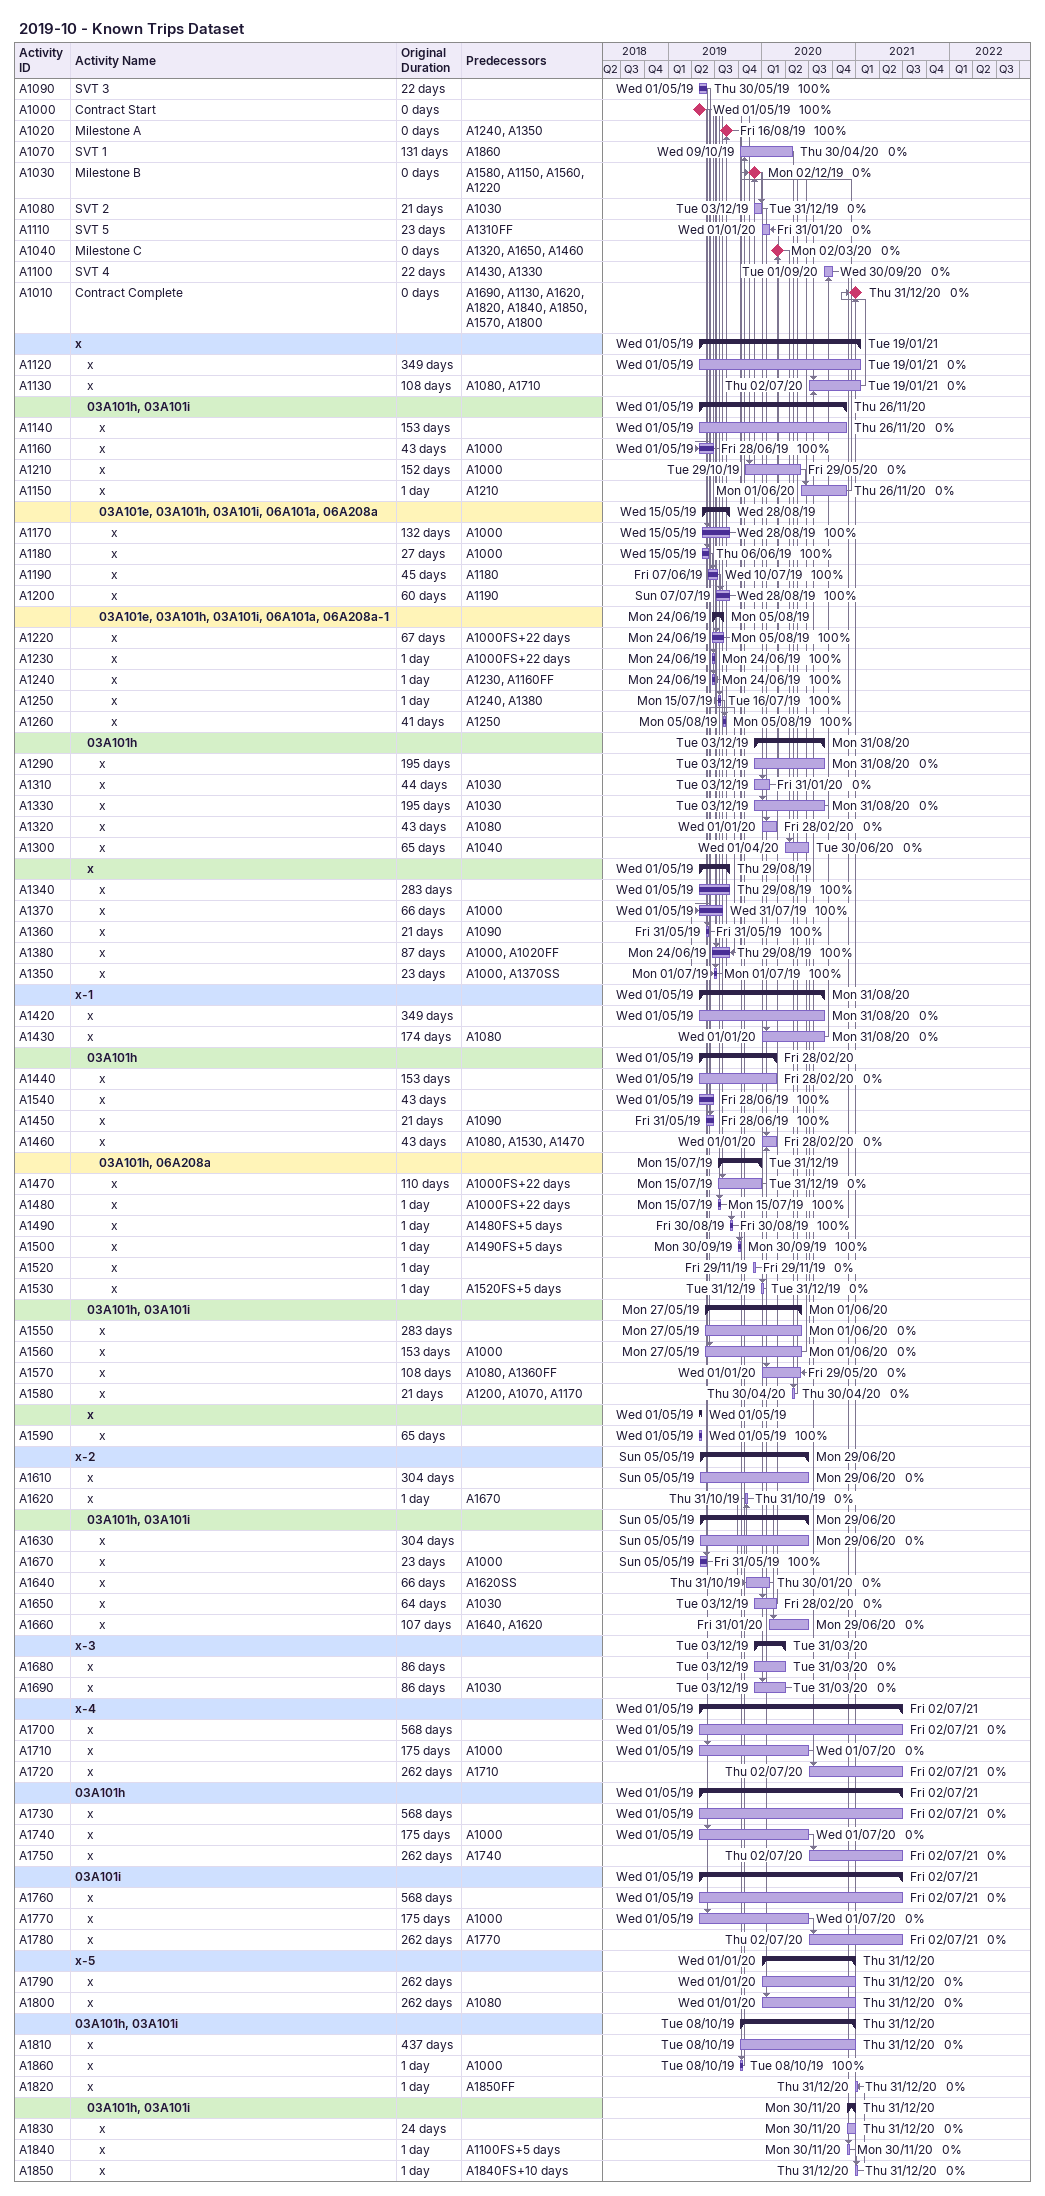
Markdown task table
2019-10 - Known Trips Dataset

| ID | Level | Task | Original duration | Start | Finish | Predecessors | % complete |
|---|---|---|---|---|---|---|---|
| A1090 | 1 | SVT 3 | 22d | 2019-05-01 | 2019-05-30 |  | 100 |
| A1000 | 1 | Contract Start | 0d | 2019-05-01 | 2019-05-01 |  | 100 |
| A1020 | 1 | Milestone A | 0d | 2019-08-16 | 2019-08-16 | A1240, A1350 | 100 |
| A1070 | 1 | SVT 1 | 131d | 2019-10-09 | 2020-04-30 | A1860 | 0 |
| A1030 | 1 | Milestone B | 0d | 2019-12-02 | 2019-12-02 | A1580, A1150, A1560, A1220 | 0 |
| A1080 | 1 | SVT 2 | 21d | 2019-12-03 | 2019-12-31 | A1030 | 0 |
| A1110 | 1 | SVT 5 | 23d | 2020-01-01 | 2020-01-31 | A1310FF | 0 |
| A1040 | 1 | Milestone C | 0d | 2020-03-02 | 2020-03-02 | A1320, A1650, A1460 | 0 |
| A1100 | 1 | SVT 4 | 22d | 2020-09-01 | 2020-09-30 | A1430, A1330 | 0 |
| A1010 | 1 | Contract Complete | 0d | 2020-12-31 | 2020-12-31 | A1690, A1130, A1620, A1820, A1840, A1850, A1570, A1800 | 0 |
|  | 1 | **x** |  | 2019-05-01 | 2021-01-19 |  |  |
| A1120 | 2 | x | 349d | 2019-05-01 | 2021-01-19 |  | 0 |
| A1130 | 2 | x | 108d | 2020-07-02 | 2021-01-19 | A1080, A1710 | 0 |
|  | 2 | **03A101h, 03A101i** |  | 2019-05-01 | 2020-11-26 |  |  |
| A1140 | 3 | x | 153d | 2019-05-01 | 2020-11-26 |  | 0 |
| A1160 | 3 | x | 43d | 2019-05-01 | 2019-06-28 | A1000 | 100 |
| A1210 | 3 | x | 152d | 2019-10-29 | 2020-05-29 | A1000 | 0 |
| A1150 | 3 | x | 1d | 2020-06-01 | 2020-11-26 | A1210 | 0 |
|  | 3 | **03A101e, 03A101h, 03A101i, 06A101a, 06A208a** |  | 2019-05-15 | 2019-08-28 |  |  |
| A1170 | 4 | x | 132d | 2019-05-15 | 2019-08-28 | A1000 | 100 |
| A1180 | 4 | x | 27d | 2019-05-15 | 2019-06-06 | A1000 | 100 |
| A1190 | 4 | x | 45d | 2019-06-07 | 2019-07-10 | A1180 | 100 |
| A1200 | 4 | x | 60d | 2019-07-07 | 2019-08-28 | A1190 | 100 |
|  | 3 | **03A101e, 03A101h, 03A101i, 06A101a, 06A208a-1** |  | 2019-06-24 | 2019-08-05 |  |  |
| A1220 | 4 | x | 67d | 2019-06-24 | 2019-08-05 | A1000FS+22d | 100 |
| A1230 | 4 | x | 1d | 2019-06-24 | 2019-06-24 | A1000FS+22d | 100 |
| A1240 | 4 | x | 1d | 2019-06-24 | 2019-06-24 | A1230, A1160FF | 100 |
| A1250 | 4 | x | 1d | 2019-07-15 | 2019-07-16 | A1240, A1380 | 100 |
| A1260 | 4 | x | 41d | 2019-08-05 | 2019-08-05 | A1250 | 100 |
|  | 2 | **03A101h** |  | 2019-12-03 | 2020-08-31 |  |  |
| A1290 | 3 | x | 195d | 2019-12-03 | 2020-08-31 |  | 0 |
| A1310 | 3 | x | 44d | 2019-12-03 | 2020-01-31 | A1030 | 0 |
| A1330 | 3 | x | 195d | 2019-12-03 | 2020-08-31 | A1030 | 0 |
| A1320 | 3 | x | 43d | 2020-01-01 | 2020-02-28 | A1080 | 0 |
| A1300 | 3 | x | 65d | 2020-04-01 | 2020-06-30 | A1040 | 0 |
|  | 2 | **x** |  | 2019-05-01 | 2019-08-29 |  |  |
| A1340 | 3 | x | 283d | 2019-05-01 | 2019-08-29 |  | 100 |
| A1370 | 3 | x | 66d | 2019-05-01 | 2019-07-31 | A1000 | 100 |
| A1360 | 3 | x | 21d | 2019-05-31 | 2019-05-31 | A1090 | 100 |
| A1380 | 3 | x | 87d | 2019-06-24 | 2019-08-29 | A1000, A1020FF | 100 |
| A1350 | 3 | x | 23d | 2019-07-01 | 2019-07-01 | A1000, A1370SS | 100 |
|  | 1 | **x-1** |  | 2019-05-01 | 2020-08-31 |  |  |
| A1420 | 2 | x | 349d | 2019-05-01 | 2020-08-31 |  | 0 |
| A1430 | 2 | x | 174d | 2020-01-01 | 2020-08-31 | A1080 | 0 |
|  | 2 | **03A101h** |  | 2019-05-01 | 2020-02-28 |  |  |
| A1440 | 3 | x | 153d | 2019-05-01 | 2020-02-28 |  | 0 |
| A1540 | 3 | x | 43d | 2019-05-01 | 2019-06-28 |  | 100 |
| A1450 | 3 | x | 21d | 2019-05-31 | 2019-06-28 | A1090 | 100 |
| A1460 | 3 | x | 43d | 2020-01-01 | 2020-02-28 | A1080, A1530, A1470 | 0 |
|  | 3 | **03A101h, 06A208a** |  | 2019-07-15 | 2019-12-31 |  |  |
| A1470 | 4 | x | 110d | 2019-07-15 | 2019-12-31 | A1000FS+22d | 0 |
| A1480 | 4 | x | 1d | 2019-07-15 | 2019-07-15 | A1000FS+22d | 100 |
| A1490 | 4 | x | 1d | 2019-08-30 | 2019-08-30 | A1480FS+5d | 100 |
| A1500 | 4 | x | 1d | 2019-09-30 | 2019-09-30 | A1490FS+5d | 100 |
| A1520 | 4 | x | 1d | 2019-11-29 | 2019-11-29 |  | 0 |
| A1530 | 4 | x | 1d | 2019-12-31 | 2019-12-31 | A1520FS+5d | 0 |
|  | 2 | **03A101h, 03A101i** |  | 2019-05-27 | 2020-06-01 |  |  |
| A1550 | 3 | x | 283d | 2019-05-27 | 2020-06-01 |  | 0 |
| A1560 | 3 | x | 153d | 2019-05-27 | 2020-06-01 | A1000 | 0 |
| A1570 | 3 | x | 108d | 2020-01-01 | 2020-05-29 | A1080, A1360FF | 0 |
| A1580 | 3 | x | 21d | 2020-04-30 | 2020-04-30 | A1200, A1070, A1170 | 0 |
|  | 2 | **x** |  | 2019-05-01 | 2019-05-01 |  |  |
| A1590 | 3 | x | 65d | 2019-05-01 | 2019-05-01 |  | 100 |
|  | 1 | **x-2** |  | 2019-05-05 | 2020-06-29 |  |  |
| A1610 | 2 | x | 304d | 2019-05-05 | 2020-06-29 |  | 0 |
| A1620 | 2 | x | 1d | 2019-10-31 | 2019-10-31 | A1670 | 0 |
|  | 2 | **03A101h, 03A101i** |  | 2019-05-05 | 2020-06-29 |  |  |
| A1630 | 3 | x | 304d | 2019-05-05 | 2020-06-29 |  | 0 |
| A1670 | 3 | x | 23d | 2019-05-05 | 2019-05-31 | A1000 | 100 |
| A1640 | 3 | x | 66d | 2019-10-31 | 2020-01-30 | A1620SS | 0 |
| A1650 | 3 | x | 64d | 2019-12-03 | 2020-02-28 | A1030 | 0 |
| A1660 | 3 | x | 107d | 2020-01-31 | 2020-06-29 | A1640, A1620 | 0 |
|  | 1 | **x-3** |  | 2019-12-03 | 2020-03-31 |  |  |
| A1680 | 2 | x | 86d | 2019-12-03 | 2020-03-31 |  | 0 |
| A1690 | 2 | x | 86d | 2019-12-03 | 2020-03-31 | A1030 | 0 |
|  | 1 | **x-4** |  | 2019-05-01 | 2021-07-02 |  |  |
| A1700 | 2 | x | 568d | 2019-05-01 | 2021-07-02 |  | 0 |
| A1710 | 2 | x | 175d | 2019-05-01 | 2020-07-01 | A1000 | 0 |
| A1720 | 2 | x | 262d | 2020-07-02 | 2021-07-02 | A1710 | 0 |
|  | 1 | **03A101h** |  | 2019-05-01 | 2021-07-02 |  |  |
| A1730 | 2 | x | 568d | 2019-05-01 | 2021-07-02 |  | 0 |
| A1740 | 2 | x | 175d | 2019-05-01 | 2020-07-01 | A1000 | 0 |
| A1750 | 2 | x | 262d | 2020-07-02 | 2021-07-02 | A1740 | 0 |
|  | 1 | **03A101i** |  | 2019-05-01 | 2021-07-02 |  |  |
| A1760 | 2 | x | 568d | 2019-05-01 | 2021-07-02 |  | 0 |
| A1770 | 2 | x | 175d | 2019-05-01 | 2020-07-01 | A1000 | 0 |
| A1780 | 2 | x | 262d | 2020-07-02 | 2021-07-02 | A1770 | 0 |
|  | 1 | **x-5** |  | 2020-01-01 | 2020-12-31 |  |  |
| A1790 | 2 | x | 262d | 2020-01-01 | 2020-12-31 |  | 0 |
| A1800 | 2 | x | 262d | 2020-01-01 | 2020-12-31 | A1080 | 0 |
|  | 1 | **03A101h, 03A101i** |  | 2019-10-08 | 2020-12-31 |  |  |
| A1810 | 2 | x | 437d | 2019-10-08 | 2020-12-31 |  | 0 |
| A1860 | 2 | x | 1d | 2019-10-08 | 2019-10-08 | A1000 | 100 |
| A1820 | 2 | x | 1d | 2020-12-31 | 2020-12-31 | A1850FF | 0 |
|  | 2 | **03A101h, 03A101i** |  | 2020-11-30 | 2020-12-31 |  |  |
| A1830 | 3 | x | 24d | 2020-11-30 | 2020-12-31 |  | 0 |
| A1840 | 3 | x | 1d | 2020-11-30 | 2020-11-30 | A1100FS+5d | 0 |
| A1850 | 3 | x | 1d | 2020-12-31 | 2020-12-31 | A1840FS+10d | 0 |
